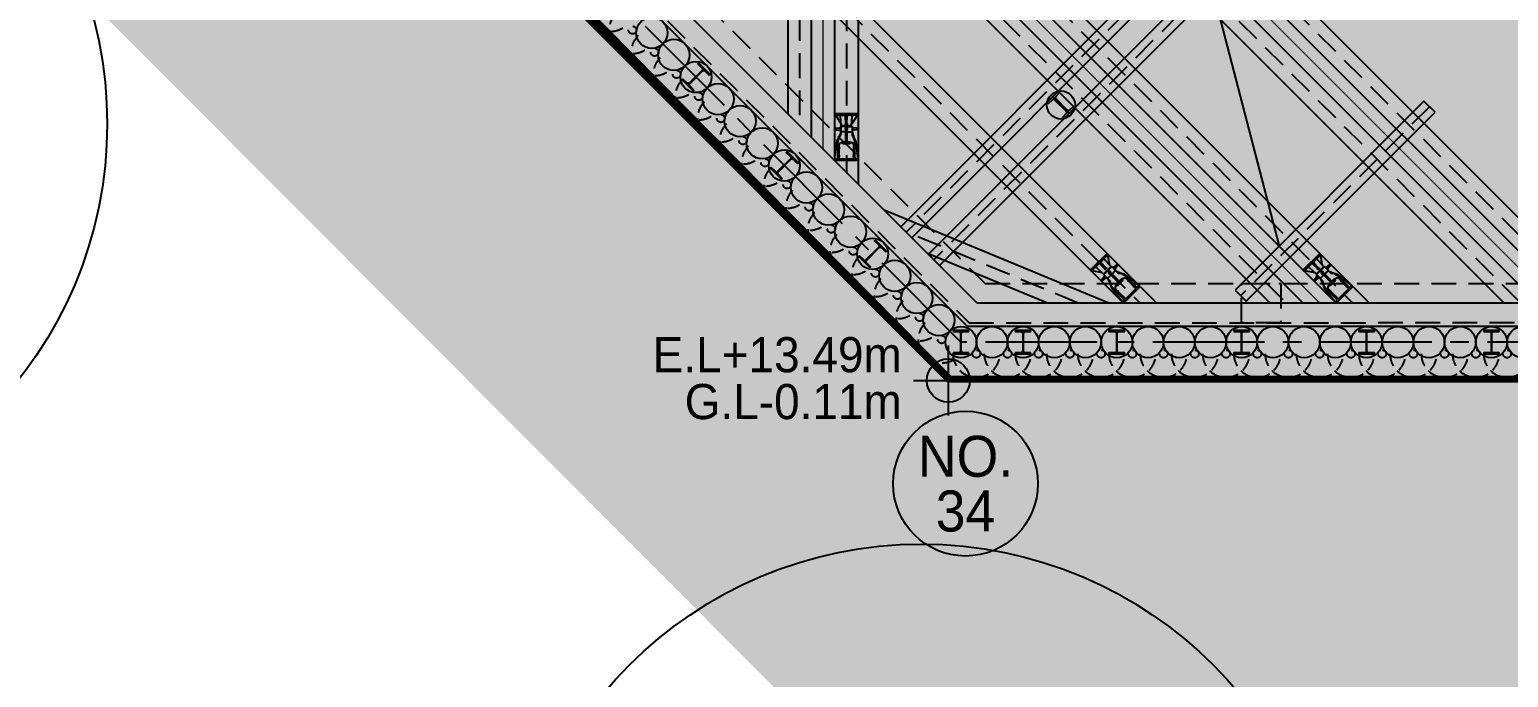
# Model space of a CAD drawing. Header units: millimetres. Extents: x 1073475 to 2890243, y -1340830 to -367733.
# Drawn here: x 2432666 to 2435984, y -383158 to -381705 of the extents above; entities that cross this region are included whole.
import ezdxf
from ezdxf.enums import TextEntityAlignment as Align

# ---------------------------------------------------------------- set-up
doc = ezdxf.new("R2010")
doc.units = ezdxf.units.MM
doc.header["$LTSCALE"] = 50
for name, pattern in [('CENTER2', [28.575000000000003, 19.05, -3.175, 3.175, -3.175]), ('DASHED2', [9.524999999999999, 6.35, -3.175]), ('HIDDEN', [9.524999999999999, 6.35, -3.175]), ('HIDDEN2', [4.762499999999999, 3.175, -1.5875]), ('PHANTOM', [63.50000000000001, 31.75, -6.35, 6.35, -6.35, 6.35, -6.35])]:
    doc.linetypes.add(name, pattern=pattern)
doc.layers.add('_0', color=7, linetype='Continuous', lineweight=0)
for name, color, linetype in [('ANGLE', 1, 'Continuous'), ('CEN', 1, 'CENTER2'), ('CIP', 1, 'Continuous'), ('H-BEAM', 5, 'Continuous'), ('H-BEAM-상부', 173, 'Continuous'), ('HPILE-300x200', 3, 'Continuous'), ('NO', 2, 'Continuous'), ('POST PILE', 6, 'Continuous'), ('SGR', 8, 'Continuous'), ('ST-CEN', 1, 'HIDDEN'), ('ST-CEN(상부 H-BEAM)', 1, 'HIDDEN'), ('ST-CEN(하부 H-BEAM)', 1, 'HIDDEN'), ('STRUT', 3, 'Continuous'), ('WALE-1', 3, 'Continuous'), ('건축', 233, 'HIDDEN'), ('대지경계선', 6, 'PHANTOM'), ('유압JACK', 2, 'Continuous'), ('현황레벨', 7, 'Continuous')]:
    doc.layers.add(name, color=color, linetype=linetype)
doc.styles.add('돋움', font='')
doc.styles.get('돋움').set_extended_font_data('Dotum')

# ---------------------------------------------------------------- blocks, each defined once
blk = doc.blocks.new('계측평면')
at = {"layer": '대지경계선', "color": 8}
blk.add_line((26244.97474204405, -35090.00000623024), (1238.203021687281, -35090.00000797042), dxfattribs=at)
at = {"layer": '대지경계선', "const_width": 60}
for points in [[(-5832.864789650936, -5157.838007851467), (-176.0105391723773, 499.0162449463169), (26244.97474421638, 499.0162437151084), (26244.97474204407, -35090.00000623028), (1238.203021687295, -35090.00000797046), (-5832.864790286098, -28018.93219313674), (-5832.864789650936, -5157.838007851467)], [(26246.58817301044, -35088.38657526327), (1239.816452653671, -35088.38657700345), (-5831.251359319722, -28017.31876216973), (-5831.25135868456, -5156.224576884455), (-174.3971082060016, 500.6296759133293), (26246.58817518275, 500.6296746821208)]]:
    blk.add_lwpolyline(points, dxfattribs=at)
blk = doc.blocks.new('A$C1D3235D9')
at = {"layer": 'SGR', "linetype": 'HIDDEN2'}
blk.add_circle((0, 0), 50, dxfattribs=at)
blk.add_arc((0, 0), 300, 0, 180, dxfattribs=at)
blk = doc.blocks.new('A$C59AB4A79')
at = {"layer": '현황레벨'}
h = blk.add_hatch(color=251, dxfattribs=at)
h.paths.add_polyline_path([(-11306.77173387841, -30462.71669393056, 0.4142135623731262), (-11584.05504603731, -30740.00000608945), (-11306.77173387841, -30740.00000608945)])
h.paths.add_polyline_path([(-11306.77173387841, -30740.00000608945), (-11306.77173387841, -31017.28331824834, 0.4142135623730878), (-11029.48842171952, -30740.00000608945)])
at = {"layer": '_0', "color": 251}
for p, q in [((-12912.74171201722, 3275.126264072722), (-12912.74171200301, -27775.1262685617)), ((-17350.00001083105, -15949.9999985164), (-3550.000005690381, -29750.00000194577)), ((-17350.00001101405, -18949.9999979611), (-6550.000005690614, -29750.000001946))]:
    blk.add_line(p, q, dxfattribs=at)
at = {"layer": 'ANGLE', "color": 251, "ltscale": 0.2}
blk.add_line((-7975.126273890492, -25537.00576863706), (-7068.108774588676, -29019.75919876911), dxfattribs=at)
at = {"layer": 'CEN', "color": 251, "ltscale": 1.5}
for p, q in [((-11144.97475883481, -30250.00000257045), (-17850.00001308275, -23544.97474941541)), ((14172.69378656056, -30250.00000257068), (-11144.97475883481, -30250.00000257045))]:
    blk.add_line(p, q, dxfattribs=at)
at = {"layer": 'CIP', "color": 251}
for centre in [(-15104.77273380221, -26290.20202824858), (-14821.93002130464, -26573.04474070016), (-14539.08730880707, -26855.88745315152), (-14256.24459630949, -27138.7301656031), (-13973.40188381169, -27421.57287805469), (-13690.55917131412, -27704.41559050628), (-13407.71645881655, -27987.2583029581), (-13124.87374631898, -28270.10101540969), (-12842.03103382117, -28552.94372786127), (-12559.1883213236, -28835.78644031286), (-12276.34560882603, -29118.62915276445), (-11993.50289632846, -29401.47186521604), (-11710.66018383065, -29684.31457766762), (-11427.81747133308, -29967.15729011921), (-11144.97475883481, -30250.00000257045), (-10747.50015871576, -30249.64686924999), (-10350.00015871529, -30249.64686924999), (-9950.000158715528, -30249.64686924953), (-9550.000158715528, -30249.64686925022), (-9150.000394610921, -30250.00000257057), (-8750.000394610921, -30250.00000257057), (-8350.000394610921, -30250.00000257057), (-7950.000394610921, -30250.00000257057), (-7549.998397143325, -30250.00000257057), (-7149.998397143325, -30250.00000257057), (-6749.998397143325, -30250.00000257057), (-6349.998397143325, -30250.00000257057), (-5950.001026034588, -30250.00000257057), (-5550.001026034588, -30250.00000257057), (-5150.001026034588, -30250.00000257057), (-4750.001026034588, -30250.00000257057), (-4350.001341746887, -30250.00000257057), (-3950.001341746887, -30250.00000257057)]:
    blk.add_circle(centre, 200, dxfattribs=at)
at = {"layer": 'H-BEAM', "color": 251}
for p, q in [((-11916.54763342231, -28771.32034698024), (-7762.994239541469, -24617.76695310208)), ((-7621.572883304441, -24759.18830933957), (-11775.12627717131, -28912.74170320807)), ((-7409.440848948201, -24971.32034369535), (-11562.99424280133, -29124.87373754347)), ((-11421.57288654917, -29266.29509377282), (-7268.019492710708, -25112.74169993284))]:
    blk.add_line(p, q, dxfattribs=at)
at = {"layer": 'H-BEAM-상부', "color": 251}
for p, q in [((-5214.555383747909, -27166.20580796327), (-7633.794199202443, -29585.44462341594)), ((-5073.134027510881, -27307.6271642003), (-5214.555383747909, -27166.20580796327)), ((-7492.372842963552, -29726.86597965483), (-5073.134027510881, -27307.6271642003)), ((-7633.794199202443, -29585.44462341594), (-7492.372842963552, -29726.86597965483))]:
    blk.add_line(p, q, dxfattribs=at)
at = {"layer": 'HPILE-300x200', "color": 251}
for p, q in [((-14433.02129163779, -26749.82143596478), (-14645.15332597634, -26961.95347033802)), ((-13301.65044164727, -27881.19228577137), (-13513.78247598582, -28093.3243201446)), ((-12170.27959165676, -29012.56313557772), (-12382.4116259953, -29224.69516995095)), ((-11044.9749156991, -30099.64686926187), (-11244.9749156991, -30099.64686926187)), ((-11244.9749156991, -30099.64686926187), (-11244.9749156991, -30113.64686926187)), ((-11244.9749156991, -30113.64686926187), (-11169.4749156991, -30113.64686926187)), ((-11144.9749156991, -30099.64686926187), (-11144.9749156991, -30399.64686926187)), ((-11120.4749156991, -30113.64686926187), (-11044.9749156991, -30113.64686926187)), ((-11044.9749156991, -30113.64686926187), (-11044.9749156991, -30099.64686926187)), ((-10250.00015871553, -30099.64686927397), (-10450.00015871553, -30099.64686927397)), ((-10450.00015871553, -30099.64686927397), (-10450.00015871553, -30113.64686927397)), ((-10450.00015871553, -30113.64686927397), (-10374.50015871553, -30113.64686927397)), ((-10350.00015871553, -30099.64686927397), (-10350.00015871553, -30399.64686927397)), ((-10325.50015871553, -30113.64686927397), (-10250.00015871553, -30113.64686927397)), ((-10250.00015871553, -30113.64686927397), (-10250.00015871553, -30099.64686927397)), ((-9150.000394610921, -30100.00000257045), (-9150.000394610921, -30400.00000257045)), ((-7549.998397143325, -30100.00000257045), (-7549.998397143325, -30400.00000257045)), ((-5950.001026034588, -30100.00000257045), (-5950.001026034588, -30400.00000257045)), ((-4350.001341746887, -30100.00000257045), (-4350.001341746887, -30400.00000257045)), ((-11149.4749156991, -30133.64686926187), (-11149.4749156991, -30365.64686926187)), ((-11140.4749156991, -30365.64686926187), (-11140.4749156991, -30133.64686926187)), ((-10354.50015871553, -30133.64686927397), (-10354.50015871553, -30365.64686927397)), ((-10345.50015871553, -30365.64686927397), (-10345.50015871553, -30133.64686927397)), ((-11169.4749156991, -30385.64686926187), (-11244.9749156991, -30385.64686926187)), ((-11244.9749156991, -30385.64686926187), (-11244.9749156991, -30399.64686926187)), ((-11244.9749156991, -30399.64686926187), (-11044.9749156991, -30399.64686926187)), ((-11044.9749156991, -30385.64686926187), (-11120.4749156991, -30385.64686926187)), ((-11044.9749156991, -30399.64686926187), (-11044.9749156991, -30385.64686926187)), ((-10374.50015871553, -30385.64686927397), (-10450.00015871553, -30385.64686927397)), ((-10450.00015871553, -30385.64686927397), (-10450.00015871553, -30399.64686927397)), ((-10450.00015871553, -30399.64686927397), (-10250.00015871553, -30399.64686927397)), ((-10250.00015871553, -30385.64686927397), (-10325.50015871553, -30385.64686927397)), ((-10250.00015871553, -30399.64686927397), (-10250.00015871553, -30385.64686927397))]:
    blk.add_line(p, q, dxfattribs=at)
for points in [[(-14574.442647852, -27032.66414845095), (-14564.54315291625, -27022.76465351356), (-14617.92971490021, -26969.37809153821, -0.414213562373095), (-14617.92971490254, -26941.09382029076), (-14453.8809416804, -26777.04504704219, -0.414213562373095), (-14425.59667043295, -26777.04504703986), (-14372.21010844922, -26830.4316090151), (-14362.31061351323, -26820.53211407771), (-14503.73196976213, -26679.11075785186), (-14513.63146469789, -26689.01025278924), (-14460.24490271392, -26742.39681476459, -0.414213562373095), (-14460.24490271159, -26770.68108601205), (-14624.29367593373, -26934.72985926061, -0.414213562373095), (-14652.57794718118, -26934.72985926294), (-14705.96450916491, -26881.34329728771), (-14715.86400410091, -26891.24279222509)], [(-13443.07179786148, -28164.03499825753), (-13433.17230292573, -28154.13550332014), (-13486.55886490969, -28100.74894134479, -0.414213562373095), (-13486.55886491202, -28072.46467009734), (-13322.51009168988, -27908.41589684878, -0.414213562373095), (-13294.22582044243, -27908.41589684645), (-13240.8392584587, -27961.80245882168), (-13230.93976352271, -27951.90296388429), (-13372.36111977161, -27810.48160765844), (-13382.26061470737, -27820.38110259583), (-13328.8740527234, -27873.76766457118, -0.414213562373095), (-13328.87405272108, -27902.05193581863), (-13492.92282594321, -28066.10070906719, -0.414213562373095), (-13521.20709719067, -28066.10070906952), (-13574.5936591744, -28012.71414709429), (-13584.49315411039, -28022.61364203168)], [(-12311.70094787097, -29295.40584806388), (-12301.80145293521, -29285.50635312649), (-12355.18801491917, -29232.11979115114, -0.414213562373095), (-12355.1880149215, -29203.83551990369), (-12191.13924169936, -29039.78674665513, -0.414213562373095), (-12162.85497045191, -29039.7867466528), (-12109.46840846818, -29093.17330862803), (-12099.56891353219, -29083.27381369064), (-12240.99026978109, -28941.85245746479), (-12250.88976471685, -28951.75195240218), (-12197.50320273289, -29005.13851437753, -0.414213562373095), (-12197.50320273056, -29033.42278562498), (-12361.55197595269, -29197.47155887354, -0.414213562373095), (-12389.83624720015, -29197.47155887587), (-12443.22280918388, -29144.08499690064), (-12453.12230411987, -29153.98449183803)], [(-9050.000394610921, -30400.00000257045), (-9050.000394610921, -30386.00000257045), (-9125.500394610921, -30386.00000257045, -0.414213562373095), (-9145.500394610921, -30366.00000257045), (-9145.500394610921, -30134.00000257045, -0.414213562373095), (-9125.500394610921, -30114.00000257045), (-9050.000394610921, -30114.00000257045), (-9050.000394610921, -30100.00000257045), (-9250.000394610921, -30100.00000257045), (-9250.000394610921, -30114.00000257045), (-9174.500394610921, -30114.00000257045, -0.414213562373095), (-9154.500394610921, -30134.00000257045), (-9154.500394610921, -30366.00000257045, -0.414213562373095), (-9174.500394610921, -30386.00000257045), (-9250.000394610921, -30386.00000257045), (-9250.000394610921, -30400.00000257045)], [(-7449.998397143325, -30400.00000257045), (-7449.998397143325, -30386.00000257045), (-7525.498397143325, -30386.00000257045, -0.414213562373095), (-7545.498397143325, -30366.00000257045), (-7545.498397143325, -30134.00000257045, -0.414213562373095), (-7525.498397143325, -30114.00000257045), (-7449.998397143325, -30114.00000257045), (-7449.998397143325, -30100.00000257045), (-7649.998397143325, -30100.00000257045), (-7649.998397143325, -30114.00000257045), (-7574.498397143325, -30114.00000257045, -0.414213562373095), (-7554.498397143325, -30134.00000257045), (-7554.498397143325, -30366.00000257045, -0.414213562373095), (-7574.498397143325, -30386.00000257045), (-7649.998397143325, -30386.00000257045), (-7649.998397143325, -30400.00000257045)], [(-5850.001026034588, -30400.00000257045), (-5850.001026034588, -30386.00000257045), (-5925.501026034588, -30386.00000257045, -0.414213562373095), (-5945.501026034588, -30366.00000257045), (-5945.501026034588, -30134.00000257045, -0.414213562373095), (-5925.501026034588, -30114.00000257045), (-5850.001026034588, -30114.00000257045), (-5850.001026034588, -30100.00000257045), (-6050.001026034588, -30100.00000257045), (-6050.001026034588, -30114.00000257045), (-5974.501026034588, -30114.00000257045, -0.414213562373095), (-5954.501026034588, -30134.00000257045), (-5954.501026034588, -30366.00000257045, -0.414213562373095), (-5974.501026034588, -30386.00000257045), (-6050.001026034588, -30386.00000257045), (-6050.001026034588, -30400.00000257045)], [(-4250.001341746887, -30400.00000257045), (-4250.001341746887, -30386.00000257045), (-4325.501341746887, -30386.00000257045, -0.414213562373095), (-4345.501341746887, -30366.00000257045), (-4345.501341746887, -30134.00000257045, -0.414213562373095), (-4325.501341746887, -30114.00000257045), (-4250.001341746887, -30114.00000257045), (-4250.001341746887, -30100.00000257045), (-4450.001341746887, -30100.00000257045), (-4450.001341746887, -30114.00000257045), (-4374.501341746887, -30114.00000257045, -0.414213562373095), (-4354.501341746887, -30134.00000257045), (-4354.501341746887, -30366.00000257045, -0.414213562373095), (-4374.501341746887, -30386.00000257045), (-4450.001341746887, -30386.00000257045), (-4450.001341746887, -30400.00000257045)]]:
    blk.add_lwpolyline(points, format="xyb", close=True, dxfattribs=at)
for centre, start, end in [((-11169.4749156991, -30133.64686926187), 0, 90), ((-11120.4749156991, -30133.64686926187), 90, 180), ((-10374.50015871553, -30133.64686927397), 0, 90), ((-10325.50015871553, -30133.64686927397), 90, 180), ((-11169.4749156991, -30365.64686926187), 270, 0), ((-11120.4749156991, -30365.64686926187), 180, 270), ((-10374.50015871553, -30365.64686927397), 270, 0), ((-10325.50015871553, -30365.64686927397), 180, 270)]:
    blk.add_arc(centre, 20, start, end, dxfattribs=at)
at = {"layer": 'NO', "color": 251}
blk.add_circle((-11086.85441055917, -32060.15808318439), 926.76234881814, dxfattribs=at)
at = {"layer": 'POST PILE', "color": 251}
blk.add_line((-9757.968986167107, -27319.84848115023), (-9970.101020522881, -27107.71644679422), dxfattribs=at)
blk.add_lwpolyline([(-10040.81169864163, -27178.42712491285), (-10023.13402911206, -27196.10479444254), (-9973.283001038246, -27146.25376636896, -0.414213562373095), (-9944.998729790794, -27146.25376636896), (-9796.506305741612, -27294.74619041802, -0.414213562373095), (-9796.506305741612, -27323.03046166559), (-9846.357333815424, -27372.88148973917), (-9828.67966428562, -27390.55915926886), (-9687.25830804836, -27249.1378030316), (-9704.93597757793, -27231.46013350191), (-9754.787005651742, -27281.31116157549, -0.414213562373095), (-9783.071276899194, -27281.31116157549), (-9931.563700948376, -27132.81873752642, -0.414213562373095), (-9931.563700948376, -27104.53446627886), (-9881.712672874564, -27054.68343820528), (-9899.390342404367, -27037.00576867559)], format="xyb", close=True, dxfattribs=at)
blk.add_circle((-9864.035003344994, -27213.78246397222), 180.2775637731995, dxfattribs=at)
at = {"layer": 'SGR', "color": 251, "linetype": 'HIDDEN2'}
for centre in [(-10947.50000185124, -30400.00000253436), (-10547.50015871529, -30399.64686925022), (-10150.00015871529, -30399.64686924999), (-9750.000158715528, -30399.64686924999), (-9350.000158715993, -30399.64686924976)]:
    blk.add_circle(centre, 50, dxfattribs=at)
for centre in [(-10947.50000185124, -30400.00000253436), (-10547.50015871529, -30399.64686925022), (-10150.00015871529, -30399.64686924999), (-9750.000158715528, -30399.64686924999), (-9350.000158715993, -30399.64686924976)]:
    blk.add_arc(centre, 300, 180, 0, dxfattribs=at)
at = {"layer": 'ST-CEN', "color": 251}
for p, q in [((-12612.74171201838, 3575.126264142105), (-12612.74171200255, -28075.1262685135)), ((-13212.74171201861, 2975.126264001708), (-13212.74171200232, -27475.12626861106)), ((-17350.00001080474, -15525.73592985724), (-3125.735936953221, -29750.00000194507)), ((-17350.00001085689, -16374.26406717603), (-3974.26407442824, -29750.00000194646)), ((-17350.00001098798, -18525.73592930217), (-6125.735936952988, -29750.00000194507)), ((-17350.00001103966, -19374.26406662143), (-6974.264074428473, -29750.0000019467)), ((-17350.00001294259, -21249.99999574805), (-8850.000005690381, -29750.00000194577)), ((-9644.974758917699, -29750.0000022531), (-11852.08154013846, -28835.78644027398))]:
    blk.add_line(p, q, dxfattribs=at)
at = {"layer": 'ST-CEN(상부 H-BEAM)', "color": 251}
blk.add_line((-5143.844705629628, -27236.91648608202), (-7563.083521080902, -29656.15530153725), dxfattribs=at)
at = {"layer": 'ST-CEN(하부 H-BEAM)', "color": 251}
for p, q in [((-7692.283561422722, -24688.47763122083), (-11845.83695529774, -28842.03102509317)), ((-7338.730170829454, -25042.03102181409), (-11492.28356467118, -29195.58441566199))]:
    blk.add_line(p, q, dxfattribs=at)
at = {"layer": 'STRUT', "color": 251}
for p, q in [((-12462.74171201815, 3725.126264177496), (-12462.74171200232, -28225.12626848905)), ((-12762.74171201815, 3425.126264107181), (-12762.74171200278, -27925.12626853772)), ((-13062.74171201861, 3125.126264036167), (-13062.74171200232, -27625.12626858708)), ((-13362.74171201838, 2825.126263965853), (-13362.74171200255, -27325.12626863574)), ((-17350.00001079193, -15313.60389552778), (-2913.603902584175, -29750.00000194437)), ((-17350.00001081778, -15737.8679641874), (-3337.867971321801, -29750.00000194507)), ((-17350.00001084385, -16162.13203284633), (-3762.132040059427, -29750.00000194553)), ((-17350.00001086923, -16586.39610150573), (-4186.396108797053, -29750.000001946)), ((-17350.00001097494, -18313.60389497271), (-5913.603902584175, -29750.00000194483)), ((-17350.00001100102, -18737.86796363187), (-6337.867971322034, -29750.0000019453)), ((-17350.00001102686, -19162.13203229103), (-6762.13204005966, -29750.00000194577)), ((-17350.0000110527, -19586.39610095066), (-7186.396108797286, -29750.00000194623)), ((-17350.00001292978, -21037.86796141812), (-8637.867971322034, -29750.0000019453)), ((-17350.00001295516, -21462.13203007774), (-9062.132040059892, -29750.00000194577))]:
    blk.add_line(p, q, dxfattribs=at)
at = {"layer": 'STRUT', "color": 251, "ltscale": 0.2}
for p, q in [((-9253.005869517801, -29750.00000216509), (-12129.24539986369, -28558.62258059415)), ((-10036.94364831853, -29750.00000234111), (-11574.91768041276, -29112.95029995404))]:
    blk.add_line(p, q, dxfattribs=at)
at = {"layer": 'WALE-1', "color": 251}
for p, q in [((-11062.13204637007, -30050.00000257068), (-17650.0000130774, -23462.13203693647)), ((-10937.86797767249, -29750.00000257068), (-17350.00001306995, -23337.86796821724)), ((13622.69378531445, -29750.00000257092), (-10937.86797767249, -29750.00000257068)), ((13922.69378529605, -30050.00000257068), (-11062.13204637007, -30050.00000257068))]:
    blk.add_line(p, q, dxfattribs=at)
at = {"layer": '건축', "color": 251}
for p, q in [((-17100.00001306366, -23234.3145776178), (-10834.31458709086, -29500.00000257033)), ((-17600.00001307623, -23441.42135881667), (-11041.42136825388, -30000.00000257068)), ((-11306.77173387818, -30740.0000060898), (-18377.83954585204, -23668.93219125585)), ((-10834.31458709086, -29500.00000257033), (12499.9999981944, -29500.00000256987)), ((-7550.000012849923, -30000.00000192889), (-7550.000012819422, -29500.00000192889)), ((-7550.000012819422, -29500.00000192889), (-7050.000012819422, -29500.00000195939)), ((-7050.000012819422, -29500.00000195939), (-7050.000012849923, -30000.00000195939)), ((-11041.42136825388, -30000.00000257068), (12999.9999981639, -30000.00000257057)), ((-7050.000012849923, -30000.00000195939), (-7550.000012849923, -30000.00000192889)), ((13699.99998647813, -30740.00000434939), (-11306.77173387818, -30740.0000060898))]:
    blk.add_line(p, q, dxfattribs=at)
at = {"layer": '대지경계선', "const_width": 60}
blk.add_lwpolyline([(13699.99998647836, -30740.00000434951), (-11306.77173387841, -30740.00000608969), (-18377.83954585181, -23668.93219125597), (-18377.83954521664, -807.8380059706978), (-12720.98529473809, 4849.016246827086), (13699.99998865067, 4849.016245595878)], dxfattribs=at)
at = {"layer": '유압JACK', "color": 251}
for p, q in [((-12762.74171200255, -27325.12626858451), (-12762.74171188334, -27338.12626850326)), ((-12462.74171194294, -27325.12626858463), (-12762.74171200255, -27325.12626858451)), ((-12762.74171200255, -27325.12626858451), (-12462.74171194294, -27325.12626858463)), ((-12757.74171188334, -27343.12626850768), (-12637.41352400044, -27343.12626844959)), ((-12757.74171188334, -27343.12626850768), (-12602.1245161579, -27343.1262685078)), ((-12757.74171188334, -27343.12626850768), (-12701.20845386246, -27343.12626844959)), ((-12753.74171185354, -27343.12626850768), (-12681.16587984446, -27453.9515255898)), ((-12680.03970163944, -27475.44028420828), (-12686.2290108786, -27357.34122913296)), ((-12620.46784430626, -27445.90508376213), (-12622.41719373921, -27357.79449137335)), ((-12467.74171188334, -27343.1262685078), (-12612.74171197275, -27343.126268566)), ((-12605.0155795801, -27445.90508370392), (-12603.06623002747, -27357.79449119873)), ((-12467.74171188334, -27343.1262685078), (-12588.06989979604, -27343.1262685078)), ((-12545.4437221277, -27475.44028426649), (-12539.25441282848, -27357.34122907475)), ((-12471.74171191314, -27343.1262685078), (-12544.31754386309, -27453.95152553159)), ((-12467.74171188334, -27343.1262685078), (-12524.27496990422, -27343.1262685078)), ((-12462.74171194294, -27325.12626858463), (-12462.74171188334, -27338.12626850337)), ((-12745.24171185377, -27512.12626843993), (-12698.99602970365, -27508.27246168011)), ((-12745.24171185377, -27532.12626845809), (-12698.99602976325, -27535.98007539299)), ((-12685.24171185377, -27562.12626842724), (-12708.56010472658, -27629.61408515926)), ((-12693.20909663918, -27614.12626856763), (-12705.36714070919, -27626.28431265731)), ((-12685.24171191338, -27491.12626854901), (-12685.24171182397, -27493.32427521551)), ((-12685.24171182397, -27493.32427521551), (-12685.24171191338, -27553.12626852386)), ((-12685.24171185377, -27550.92826168251), (-12685.24171191338, -27553.12626852386)), ((-12685.24171185377, -27552.12626841816), (-12685.24171191338, -27553.12626852386)), ((-12685.24171191338, -27557.12626853923), (-12685.24171191338, -27597.78213899431)), ((-12596.24171182397, -27557.12626842281), (-12685.24171191338, -27557.12626853923)), ((-12612.74171197298, -27487.12626859185), (-12681.24171191338, -27487.12626853364)), ((-12612.74171197298, -27557.12626853923), (-12681.24171191338, -27557.12626853923)), ((-12612.74171197298, -27481.12626853993), (-12674.04792448762, -27481.12626853993)), ((-12557.34171190741, -27481.12626853993), (-12668.14171185973, -27481.12626842351)), ((-12668.14171185973, -27481.12626842351), (-12668.14171185973, -27487.12626841723)), ((-12557.34171190741, -27487.12626853364), (-12668.14171185973, -27487.12626841723)), ((-12665.14171194914, -27481.12626853993), (-12665.14171194914, -27487.12626853364)), ((-12621.74171194318, -27677.90714845888), (-12621.74171194318, -27564.62626854598)), ((-12603.74171182397, -27583.67777746532), (-12621.74171182397, -27583.67777746532)), ((-12612.74171197298, -27481.12626853993), (-12551.43549930933, -27481.12626842351)), ((-12612.74171197298, -27487.12626859185), (-12544.24171185377, -27487.12626841723)), ((-12612.74171197298, -27557.12626853923), (-12544.24171185377, -27557.12626842281)), ((-12603.74171194318, -27677.90714845888), (-12603.74171194318, -27564.62626854598)), ((-12596.24171182397, -27557.12626842281), (-12540.24171185377, -27557.12626842281)), ((-12560.34171181801, -27481.12626842351), (-12560.34171181801, -27487.12626841723)), ((-12557.34171190741, -27481.12626853993), (-12557.34171190741, -27487.12626853364)), ((-12540.24171185377, -27491.12626843259), (-12540.24171191338, -27493.32427527371)), ((-12540.24171191338, -27493.32427527371), (-12540.24171185377, -27553.12626846565)), ((-12540.24171197298, -27550.92826174072), (-12540.24171185377, -27553.12626846565)), ((-12540.24171191338, -27552.12626853457), (-12540.24171185377, -27553.12626846565)), ((-12540.24171185377, -27557.12626842281), (-12540.24171185377, -27597.78213893611)), ((-12540.24171191338, -27562.12626854365), (-12516.92331898096, -27629.61408521759)), ((-12532.27432712796, -27614.12626839301), (-12520.11628305796, -27626.28431248281)), ((-12480.24171191338, -27512.12626849825), (-12526.4873940337, -27508.2724615637)), ((-12480.24171191338, -27532.12626851641), (-12526.4873940933, -27535.98007533478)), ((-12762.74171188357, -27912.12626850279), (-12736.76475313189, -27690.65458143689)), ((-12722.74171191338, -27892.12626848463), (-12722.74171191338, -27681.0540555988)), ((-12706.74171191338, -27904.12626847229), (-12706.74171185377, -27725.66144345328)), ((-12706.74171194318, -27757.12626854586), (-12702.74171194318, -27757.12626854598)), ((-12706.74171191338, -27772.12626850116), (-12702.74171188357, -27772.12626850128)), ((-12702.74171194318, -27757.12626854598), (-12702.74171188357, -27772.12626850128)), ((-12669.94706678274, -27699.12626852829), (-12669.94706672314, -27704.12626841629)), ((-12554.94706666353, -27699.12626841187), (-12669.94706678274, -27699.12626852829)), ((-12554.94706678274, -27704.12626853271), (-12669.94706672314, -27704.12626841629)), ((-12665.14171182993, -27690.92279354914), (-12665.14171194914, -27699.12626852829)), ((-12659.74171188357, -27699.12626847008), (-12665.14171194914, -27699.12626852829)), ((-12662.14171194914, -27689.94327712676), (-12662.14171188953, -27699.12626841187)), ((-12660.0970667291, -27699.12626852829), (-12660.09706666949, -27704.12626841629)), ((-12659.74171188357, -27699.12626847008), (-12659.74171200278, -27704.12626853271)), ((-12560.34171181801, -27699.12626841187), (-12659.74171188357, -27699.12626847008)), ((-12657.74171197298, -27704.12626853271), (-12659.74171200278, -27704.12626853271)), ((-12657.74171191338, -27707.12626850058), (-12659.74171188357, -27707.12626850058)), ((-12659.74171188357, -27707.12626850058), (-12659.74171200278, -27712.12626856344)), ((-12565.74171194318, -27712.12626856344), (-12659.74171200278, -27712.12626856344)), ((-12659.69706684235, -27699.12626852829), (-12659.69706672314, -27704.12626841629)), ((-12657.74171197298, -27704.12626853271), (-12657.74171191338, -27707.12626850058)), ((-12565.74171194318, -27704.12626853271), (-12657.74171197298, -27704.12626853271)), ((-12565.74171188357, -27707.12626850058), (-12657.74171191338, -27707.12626850058)), ((-12603.74171194318, -27666.45599851769), (-12621.74171194318, -27666.45599851769)), ((-12567.74171200278, -27704.12626853271), (-12567.74171188357, -27707.12626850058)), ((-12565.74171188357, -27699.12626847008), (-12565.74171194318, -27704.12626853271)), ((-12565.74171188357, -27707.12626850058), (-12565.74171194318, -27712.12626856344)), ((-12565.19706672314, -27699.12626841187), (-12565.19706678274, -27704.1262684745)), ((-12563.34171184781, -27689.94327701034), (-12563.34171190741, -27699.12626852829)), ((-12560.34171187761, -27690.92279360734), (-12560.34171181801, -27699.12626841187)), ((-12554.94706666353, -27699.12626841187), (-12554.94706678274, -27704.12626853271)), ((-12522.74171194318, -27757.12626854598), (-12522.74171188357, -27772.12626850128)), ((-12518.74171200278, -27757.12626854598), (-12522.74171194318, -27757.12626854598)), ((-12518.74171188357, -27772.12626850128), (-12522.74171188357, -27772.12626850128)), ((-12518.74171188357, -27904.12626847241), (-12518.74171182397, -27725.6614434534)), ((-12502.74171188357, -27892.12626848475), (-12502.74171188357, -27681.05405559891)), ((-12462.74171188357, -27912.12626850291), (-12488.71867063525, -27690.65458126238)), ((-12762.74171188357, -27912.12626850279), (-12762.74171200278, -27925.12626853772)), ((-12462.74171194318, -27925.12626853783), (-12762.74171200278, -27925.12626853772)), ((-12757.74171188357, -27907.12626849813), (-12737.74171185377, -27907.12626849813)), ((-12706.74171191338, -27862.12626845739), (-12702.74171188357, -27862.1262684575)), ((-12706.74171194318, -27877.1262685291), (-12702.74171194318, -27877.12626852922)), ((-12521.74171191338, -27907.12626849825), (-12703.74171188357, -27907.12626849825)), ((-12702.74171194318, -27877.12626852922), (-12702.74171188357, -27862.1262684575)), ((-12522.74171194318, -27877.12626852922), (-12522.74171188357, -27862.1262684575)), ((-12518.74171188357, -27862.1262684575), (-12522.74171188357, -27862.1262684575)), ((-12518.74171200278, -27877.12626852922), (-12522.74171194318, -27877.12626852922)), ((-12467.74171188357, -27907.12626849825), (-12487.74171185377, -27907.12626849825)), ((-12462.74171188357, -27912.12626850291), (-12462.74171194318, -27925.12626853783)), ((-9274.264074347215, -29113.60389887099), (-9486.396108743269, -29325.73593327124)), ((-9486.396108743269, -29325.73593327124), (-9274.264074347215, -29113.60389887099)), ((-9265.071686203824, -29129.86735474167), (-9367.602169496939, -29232.39783811918)), ((-9265.071686203824, -29129.86735474167), (-9350.156563844066, -29214.95223238354)), ((-9265.071686203824, -29129.86735474167), (-9305.046736312564, -29169.84240485122)), ((-9274.264074347215, -29113.60389887099), (-9265.071686207084, -29122.79628692672)), ((-9267.90011334978, -29132.69578188751), (-9240.853685501963, -29262.3799355774)), ((-6550.000005609356, -29113.60389887053), (-6762.13204000541, -29325.73593327077)), ((-6762.13204000541, -29325.73593327077), (-6550.000005609356, -29113.60389887053)), ((-6540.807617465965, -29129.8673547412), (-6643.33810075908, -29232.39783811872)), ((-6540.807617465965, -29129.8673547412), (-6625.892495106207, -29214.95223238308)), ((-6540.807617465965, -29129.8673547412), (-6580.782667574706, -29169.84240485076)), ((-6550.000005609356, -29113.60389887053), (-6540.807617469225, -29122.79628692626)), ((-6543.636044611922, -29132.69578188704), (-6516.589616764104, -29262.37993557693)), ((-9486.396108743269, -29325.73593327124), (-9477.203720560763, -29334.92832128482)), ((-9470.132652745815, -29334.92832128785), (-9360.094678380294, -29224.89034692)), ((-9470.132652745815, -29334.92832128785), (-9385.047775167972, -29249.84344362596)), ((-9470.132652745815, -29334.92832128785), (-9430.157602678286, -29294.9532711372)), ((-9467.304225600092, -29332.09989414201), (-9337.62007182627, -29359.1463219861)), ((-9321.628896642243, -29373.54484067869), (-9409.514041872462, -29294.41270051815)), ((-9300.389772873838, -29310.53663587116), (-9364.071768450085, -29249.61143670243)), ((-9289.463371742517, -29299.6102346573), (-9350.388570910553, -29235.92823891575)), ((-9265.778792986646, -29334.22121462726), (-9314.215607496444, -29382.65802905569)), ((-9270.021433710586, -29329.97857390344), (-9313.37147230818, -29373.32861250185)), ((-9230.847717986908, -29290.80485817895), (-9309.19514939026, -29369.1522894192)), ((-9226.455166768748, -29278.37111088575), (-9305.587306971429, -29190.4859655326)), ((-9226.605077304179, -29295.04749886156), (-9304.95250870753, -29373.39493010181)), ((-9270.021433710586, -29329.97857390344), (-9226.671395089943, -29286.62853511737)), ((-9265.778792986646, -29334.22121462726), (-9217.341978515033, -29285.78439990769)), ((-9232.969038349576, -29292.92617837701), (-9228.726397666847, -29297.16881905962)), ((-9230.847717986908, -29290.80485817895), (-9226.605077304179, -29295.04749886156)), ((-9216.28131834045, -29383.71868927253), (-9167.844503827626, -29335.28187459416)), ((-9211.685124254785, -29285.78439991851), (-9210.130898754578, -29287.33862550312)), ((-9210.130898754578, -29287.33862550312), (-9167.844503797358, -29329.62502037501)), ((-9204.614056427963, -29372.0514271952), (-9165.016076702857, -29332.45344746939)), ((-9154.409474974731, -29258.20723554026), (-9189.835163419135, -29288.18281795166)), ((-9140.26733933785, -29272.34937117668), (-9170.242921872996, -29307.77505958162)), ((-9169.398729342036, -29328.07079499902), (-9167.844503797358, -29329.62502037501)), ((-9168.55161057203, -29328.91791368474), (-9167.844503797358, -29329.62502037501)), ((-9165.016076702857, -29332.45344746939), (-9136.268034967594, -29361.20148920408)), ((-9161.48054275359, -29335.98898150295), (-9097.270856166724, -29367.22148055094)), ((-6762.13204000541, -29325.73593327077), (-6752.939651822904, -29334.92832128436)), ((-6745.868584007956, -29334.92832128739), (-6635.830609642435, -29224.89034691954)), ((-6745.868584007956, -29334.92832128739), (-6660.783706430113, -29249.84344362549)), ((-6745.868584007956, -29334.92832128739), (-6705.893533940427, -29294.95327113674)), ((-6743.040156862233, -29332.09989414155), (-6613.356003088411, -29359.14632198564)), ((-6597.364827904385, -29373.54484067822), (-6685.249973134603, -29294.41270051769)), ((-6576.125704135979, -29310.5366358707), (-6639.807699712226, -29249.61143670196)), ((-6565.199303004658, -29299.61023465684), (-6626.124502172694, -29235.92823891528)), ((-6541.514724248787, -29334.2212146268), (-6589.951538758585, -29382.65802905522)), ((-6545.757364972727, -29329.97857390298), (-6589.10740357032, -29373.32861250138)), ((-6506.583649249049, -29290.80485817848), (-6584.931080652401, -29369.15228941874)), ((-6502.191098030889, -29278.37111088529), (-6581.32323823357, -29190.48596553213)), ((-6502.34100856632, -29295.04749886109), (-6580.688439969672, -29373.39493010135)), ((-6545.757364972727, -29329.97857390298), (-6502.407326352084, -29286.62853511691)), ((-6541.514724248787, -29334.2212146268), (-6493.077909777174, -29285.78439990722)), ((-6508.704969611717, -29292.92617837654), (-6504.462328928988, -29297.16881905915)), ((-6506.583649249049, -29290.80485817848), (-6502.34100856632, -29295.04749886109)), ((-6492.017249602592, -29383.71868927206), (-6443.580435089767, -29335.2818745937)), ((-6487.421055516927, -29285.78439991805), (-6485.866830016719, -29287.33862550266)), ((-6485.866830016719, -29287.33862550266), (-6443.580435059499, -29329.62502037454)), ((-6480.349987690104, -29372.05142719473), (-6440.752007964998, -29332.45344746893)), ((-6430.145406236872, -29258.2072355398), (-6465.571094681276, -29288.18281795119)), ((-6416.003270599991, -29272.34937117621), (-6445.978853135137, -29307.77505958115)), ((-6445.134660604177, -29328.07079499855), (-6443.580435059499, -29329.62502037454)), ((-6444.287541834172, -29328.91791368427), (-6443.580435059499, -29329.62502037454)), ((-6440.752007964998, -29332.45344746893), (-6412.003966229735, -29361.20148920361)), ((-6437.216474015731, -29335.98898150248), (-6373.006787428865, -29367.22148055048)), ((-9341.79277198622, -29445.59053247329), (-9311.81718943105, -29410.16484413063)), ((-9327.650636349572, -29459.7326681097), (-9292.224947926123, -29429.7570857195)), ((-9314.215607485501, -29388.31488331605), (-9312.661382003454, -29389.86910867179)), ((-9312.661382003454, -29389.86910867179), (-9270.374987069285, -29432.15550373145)), ((-9309.19514939026, -29369.1522894192), (-9304.95250870753, -29373.39493010181)), ((-9307.073829027591, -29367.03096922114), (-9302.831188344862, -29371.27360990376)), ((-9271.929212569958, -29430.60127814661), (-9270.374987069285, -29432.15550373145)), ((-9271.082093883073, -29431.44839683338), (-9270.374987069285, -29432.15550373145)), ((-9204.614056427963, -29372.0514271952), (-9267.546559933806, -29434.98393086693)), ((-9267.546559933806, -29434.98393086693), (-9238.79851823952, -29463.73197256052)), ((-9216.28131834045, -29383.71868927253), (-9264.718132809037, -29432.15550374216)), ((-9264.011026064865, -29438.51946465159), (-9232.778526932001, -29502.72915123671)), ((-9232.87526515359, -29480.92280918232), (-9232.875265139388, -29498.11688001198)), ((-9137.240300120087, -29475.48762951023), (-9217.341978486162, -29395.3859511459)), ((-9124.512378058862, -29462.75970744877), (-9204.614056424936, -29382.65802908433)), ((-9191.142605191795, -29396.12948014867), (-9203.87052725302, -29408.85740221012)), ((-9158.72528343834, -29515.37951463868), (-9152.924550735625, -29521.18024750997)), ((-9157.296585883712, -29512.56557167484), (-9150.803230432095, -29519.05892704194)), ((-9075.005169886863, -29443.26086649497), (-9156.322449724423, -29524.57814649888)), ((-9156.322449724423, -29524.57814649888), (-9152.786915855482, -29528.11368028342)), ((-9149.106174112065, -29517.36187080399), (-9152.924550735625, -29521.18024750997)), ((-9071.469635979738, -29446.79640057066), (-9152.786915855482, -29528.11368028342)), ((-9149.357447891729, -29517.61314466619), (-9145.821914022788, -29521.14867845073)), ((-9078.81976005761, -29447.07545666583), (-9149.106174112065, -29517.36187080399)), ((-9149.106174112065, -29517.36187080399), (-9145.570640245918, -29520.89740483847)), ((-9149.074605259346, -29517.33030203381), (-9145.539071348263, -29520.8658357762)), ((-9144.15642666258, -29519.48319125501), (-9145.570640245918, -29520.89740483847)), ((-9132.609563834732, -29454.66252167302), (-9145.337485895958, -29467.39044373448)), ((-9079.10260277288, -29454.42936736415), (-9144.15642666258, -29519.48319125501)), ((-9144.15642666258, -29519.48319125501), (-9142.035106299445, -29521.60451153375)), ((-9142.035106299445, -29521.60451153375), (-9143.449319840875, -29523.01872507506)), ((-9143.449319840875, -29523.01872507506), (-9139.913785974728, -29526.55425910966)), ((-9076.981282409979, -29456.55068764277), (-9142.035106299445, -29521.60451153375)), ((-9073.44574850169, -29460.08622163534), (-9139.913785974728, -29526.55425910966)), ((-9119.077198428102, -29367.12474220758), (-9101.883127598325, -29367.12474222132)), ((-9087.434435913805, -29442.70342153893), (-9080.941080381861, -29449.19677715492)), ((-9084.620492763352, -29441.27472404449), (-9078.81976005761, -29447.07545666583)), ((-9082.63813668117, -29450.89383337181), (-9079.10260277288, -29454.42936736415)), ((-9082.253014435992, -29450.50871104433), (-9078.717480527936, -29454.04424503667)), ((-9080.516816377407, -29455.84358096868), (-9078.395495972363, -29457.96490120515)), ((-9076.981282409979, -29456.55068764277), (-9073.44574850169, -29460.08622163534)), ((-9075.005169886863, -29443.26086649497), (-9071.469635979738, -29446.79640057066)), ((-8850.000005664071, -29537.8679675454), (-9062.132040059892, -29750.00000194565)), ((-8901.618800685974, -29542.81771493459), (-9050.86939373915, -29393.56712188444)), ((-8859.192393802106, -29528.6755793232), (-9034.165009380085, -29390.43993112433)), ((-8904.447227819357, -29562.61670479912), (-9030.640915752621, -29436.42301678401)), ((-9008.391924686963, -29458.67200810206), (-9011.220351769589, -29461.50043518469)), ((-9011.220351769589, -29461.50043518469), (-9000.61375004123, -29472.10703682865)), ((-8997.785322916461, -29469.27860970388), (-9000.61375004123, -29472.10703682865)), ((-8934.145712639904, -29532.91821997904), (-8936.974139764672, -29535.74664710381)), ((-8926.367538038176, -29546.35324891435), (-8936.974139764672, -29535.74664710381)), ((-8923.53911095555, -29543.52482183173), (-8926.367538038176, -29546.35324891435)), ((-8866.263461617287, -29528.67557932006), (-8880.40559721971, -29542.81771492283)), ((-8859.192393802106, -29528.6755793232), (-8850.000005664071, -29537.8679675454)), ((-6617.528703248361, -29445.59053247282), (-6587.553120693192, -29410.16484413017)), ((-6603.386567611713, -29459.73266810924), (-6567.960879188264, -29429.75708571903)), ((-6589.951538747642, -29388.31488331559), (-6588.397313265596, -29389.86910867132)), ((-6588.397313265596, -29389.86910867132), (-6546.110918331426, -29432.15550373099)), ((-6584.931080652401, -29369.15228941874), (-6580.688439969672, -29373.39493010135)), ((-6582.809760289732, -29367.03096922068), (-6578.567119607003, -29371.27360990329)), ((-6547.665143832099, -29430.60127814615), (-6546.110918331426, -29432.15550373099)), ((-6546.818025145214, -29431.44839683292), (-6546.110918331426, -29432.15550373099)), ((-6480.349987690104, -29372.05142719473), (-6543.282491195947, -29434.98393086647)), ((-6543.282491195947, -29434.98393086647), (-6514.534449501662, -29463.73197256005)), ((-6492.017249602592, -29383.71868927206), (-6540.454064071178, -29432.1555037417)), ((-6539.746957327006, -29438.51946465112), (-6508.514458194142, -29502.72915123624)), ((-6508.611196415732, -29480.92280918185), (-6508.611196401529, -29498.11688001151)), ((-6412.976231382228, -29475.48762950976), (-6493.077909748303, -29395.38595114544)), ((-6400.248309321003, -29462.75970744831), (-6480.349987687077, -29382.65802908386)), ((-6466.878536453936, -29396.1294801482), (-6479.606458515162, -29408.85740220966)), ((-6434.461214700481, -29515.37951463822), (-6428.660481997766, -29521.1802475095)), ((-6433.032517145853, -29512.56557167438), (-6426.539161694236, -29519.05892704148)), ((-6350.741101149004, -29443.2608664945), (-6432.058380986564, -29524.57814649842)), ((-6432.058380986564, -29524.57814649842), (-6428.522847117623, -29528.11368028296)), ((-6424.842105374206, -29517.36187080352), (-6428.660481997766, -29521.1802475095)), ((-6347.205567241879, -29446.79640057019), (-6428.522847117623, -29528.11368028296)), ((-6425.09337915387, -29517.61314466572), (-6421.557845284929, -29521.14867845026)), ((-6354.555691319751, -29447.07545666536), (-6424.842105374206, -29517.36187080352)), ((-6424.842105374206, -29517.36187080352), (-6421.306571508059, -29520.897404838)), ((-6424.810536521487, -29517.33030203334), (-6421.275002610404, -29520.86583577574)), ((-6419.89235792472, -29519.48319125455), (-6421.306571508059, -29520.897404838)), ((-6408.345495096873, -29454.66252167255), (-6421.073417158099, -29467.39044373401)), ((-6354.838534035021, -29454.42936736369), (-6419.89235792472, -29519.48319125455)), ((-6419.89235792472, -29519.48319125455), (-6417.771037561586, -29521.60451153328)), ((-6417.771037561586, -29521.60451153328), (-6419.185251103016, -29523.01872507459)), ((-6419.185251103016, -29523.01872507459), (-6415.649717236869, -29526.55425910919)), ((-6352.71721367212, -29456.5506876423), (-6417.771037561586, -29521.60451153328)), ((-6349.181679763831, -29460.08622163488), (-6415.649717236869, -29526.55425910919)), ((-6394.813129690243, -29367.12474220712), (-6377.619058860466, -29367.12474222085)), ((-6363.170367175946, -29442.70342153846), (-6356.677011644002, -29449.19677715446)), ((-6360.356424025493, -29441.27472404402), (-6354.555691319751, -29447.07545666536)), ((-6358.37406794331, -29450.89383337134), (-6354.838534035021, -29454.42936736369)), ((-6357.988945698133, -29450.50871104386), (-6354.453411790077, -29454.0442450362)), ((-6356.252747639548, -29455.84358096821), (-6354.131427234504, -29457.96490120469)), ((-6352.71721367212, -29456.5506876423), (-6349.181679763831, -29460.08622163488)), ((-6350.741101149004, -29443.2608664945), (-6347.205567241879, -29446.79640057019)), ((-6125.735936926212, -29537.86796754494), (-6337.867971322034, -29750.00000194518)), ((-6177.354731948115, -29542.81771493412), (-6326.605325001292, -29393.56712188397)), ((-6134.928325064247, -29528.67557932273), (-6309.900940642226, -29390.43993112387)), ((-6180.183159081498, -29562.61670479865), (-6306.376847014762, -29436.42301678355)), ((-6284.127855949104, -29458.6720081016), (-6286.95628303173, -29461.50043518422)), ((-6286.95628303173, -29461.50043518422), (-6276.349681303371, -29472.10703682818)), ((-6273.521254178602, -29469.27860970341), (-6276.349681303371, -29472.10703682818)), ((-6209.881643902045, -29532.91821997857), (-6212.710071026813, -29535.74664710334)), ((-6202.103469300317, -29546.35324891389), (-6212.710071026813, -29535.74664710334)), ((-6199.27504221769, -29543.52482183126), (-6202.103469300317, -29546.35324891389)), ((-6141.999392879428, -29528.67557931959), (-6156.14152848185, -29542.81771492236)), ((-6134.928325064247, -29528.67557932273), (-6125.735936926212, -29537.86796754494)), ((-9071.324428156018, -29740.80761368142), (-9209.560076234862, -29565.83499822975)), ((-9057.182292566635, -29698.38120681827), (-9206.432885619812, -29549.13061376824)), ((-9037.383302702103, -29695.55277968466), (-9163.576990635367, -29569.35909166955)), ((-9141.327999506611, -29591.60808292439), (-9138.499572381843, -29588.77965579962)), ((-9138.499572381843, -29588.77965579962), (-9127.892970653484, -29599.38625744346)), ((-9130.721397799207, -29602.2146845893), (-9127.892970653484, -29599.38625744346)), ((-9071.324428159278, -29733.73654586624), (-9057.182292514713, -29719.59441022133)), ((-9067.08178752265, -29665.85429486458), (-9064.253360376926, -29663.02586771874)), ((-9053.64675865043, -29673.63246952929), (-9064.253360376926, -29663.02586771874)), ((-9056.475185775198, -29676.46089665405), (-9053.64675865043, -29673.63246952929)), ((-8904.447227822151, -29566.8593455255), (-9033.140661975602, -29695.55277968175)), ((-6347.060359418159, -29740.80761368095), (-6485.296007497003, -29565.83499822929)), ((-6332.918223828776, -29698.38120681781), (-6482.168816881953, -29549.13061376777)), ((-6313.119233964244, -29695.55277968419), (-6439.312921897508, -29569.35909166909)), ((-6417.063930768752, -29591.60808292392), (-6414.235503643984, -29588.77965579915)), ((-6414.235503643984, -29588.77965579915), (-6403.628901915625, -29599.38625744299)), ((-6406.457329061348, -29602.21468458883), (-6403.628901915625, -29599.38625744299)), ((-6347.060359421419, -29733.73654586577), (-6332.918223776855, -29719.59441022086)), ((-6342.81771878479, -29665.85429486411), (-6339.989291639067, -29663.02586771827)), ((-6329.382689912571, -29673.63246952882), (-6339.989291639067, -29663.02586771827)), ((-6332.211117037339, -29676.46089665359), (-6329.382689912571, -29673.63246952882)), ((-6180.183159084292, -29566.85934552504), (-6308.876593237743, -29695.55277968128)), ((-9071.324428156018, -29740.80761368142), (-9062.132040059892, -29750.00000194565)), ((-6347.060359418159, -29740.80761368095), (-6337.867971322034, -29750.00000194518))]:
    blk.add_line(p, q, dxfattribs=at)
for centre, radius, start, end in [((-12757.74171200255, -27338.12626856146), 4.999999999881765, 180, 270), ((-12701.20845392207, -27358.1262685213), 14.9999999996453, 2.999999960170264, 90), ((-12637.41352406004, -27358.1262685213), 14.9999999996453, 1.267398992137788, 90), ((-12630.46539786342, -27446.12626844982), 9.99999999976353, 270, 1.267398992137788), ((-12595.01802590373, -27446.12626850803), 9.99999999976353, 178.7326010078622, 270), ((-12588.06989973644, -27358.12626846309), 14.9999999996453, 90, 178.7326010078622), ((-12524.27496984461, -27358.12626846309), 14.9999999996453, 90, 177.0000000331688), ((-12467.74171194294, -27338.12626856158), 4.999999999881765, 270, 0), ((-12745.24171185377, -27522.12626844901), 9.99999999976353, 90, 270), ((-12627.58539485815, -27704.06605858647), 109.9999999973988, 135, 172.9969304096665), ((-12612.74171197298, -27689.12626857741), 109.9999999974013, 135.3602266054995, 180), ((-12700.24171188357, -27493.32427527371), 14.9999999996453, 274.7636417571968, 0), ((-12700.24171200278, -27550.92826179892), 14.9999999996453, 0, 85.23635824280316), ((-12705.24171194318, -27597.78213899431), 19.99999999952706, 315.3602266054996, 0), ((-12681.24171191338, -27491.12626854901), 3.999999999905412, 90, 180), ((-12681.24171191338, -27553.12626852386), 3.999999999905412, 180, 270), ((-12674.04792448762, -27475.12626854598), 5.999999999858119, 182.9999999601702, 270), ((-12629.24171194318, -27564.62626854598), 7.499999999822648, 0, 90), ((-12612.74171185377, -27522.12626850733), 14.9999999996453, 90, 270), ((-12612.74171185377, -27522.12626850733), 9.99999999976353, 90, 270), ((-12612.74171185377, -27522.12626850733), 14.9999999996453, 270, 90), ((-12612.74171185377, -27522.12626850733), 9.99999999976353, 270, 90), ((-12596.24171188357, -27564.62626848777), 7.499999999822648, 90, 180), ((-12551.43549930933, -27475.12626842957), 5.999999999858119, 270, 357.0000000331688), ((-12544.24171185377, -27491.12626843259), 3.999999999905412, 0, 90), ((-12544.24171185377, -27553.12626846565), 3.999999999905412, 270, 0), ((-12525.24171176436, -27493.32427521551), 14.9999999996453, 180, 265.2363582428031), ((-12525.24171188357, -27550.92826168251), 14.9999999996453, 94.76364175719685, 180), ((-12520.24171182397, -27597.78213893611), 19.99999999952706, 180, 224.6397733992465), ((-12612.74171197298, -27689.12626857741), 109.9999999973988, 0, 44.63977339924649), ((-12597.89802902821, -27704.06605852826), 109.9999999973988, 7.00306959033349, 45), ((-12480.24171191338, -27522.12626850733), 9.99999999976353, 270, 90), ((-12681.74171194318, -27725.66144351161), 24.99999999940882, 119.7623002871535, 180), ((-12612.74171185377, -27846.32626847329), 163.9999999961219, 90, 119.7623002871535), ((-12626.74171182397, -27677.90714840067), 4.999999999881765, 274.7518416997399, 0), ((-12612.74171185377, -27846.32626847329), 163.9999999961219, 60.23769971284651, 90), ((-12598.74171182397, -27677.90714840067), 4.999999999881765, 180, 265.2481583002601), ((-12543.74171191338, -27725.66144351161), 24.99999999940882, 0, 60.23769971284651), ((-12757.74171200278, -27912.126268561), 4.999999999881765, 90, 180), ((-12737.74171197298, -27892.12626854284), 14.9999999996453, 270, 0), ((-12703.74171200278, -27904.12626858882), 2.999999999929059, 180, 270), ((-12521.74171197298, -27904.12626858882), 2.999999999929059, 270, 0), ((-12487.74171197298, -27892.12626854295), 14.9999999996453, 180, 270), ((-12467.74171194318, -27912.12626856111), 4.999999999881765, 0, 90), ((-9294.440134584205, -29180.44900649518), 14.9999999996453, 135, 222.0000000336277), ((-9268.607220113976, -29126.33182091592), 4.999999999881765, 315, 45), ((-6570.176065846346, -29180.44900649472), 14.9999999996453, 135, 222.0000000336277), ((-6544.343151376117, -29126.33182091545), 4.999999999881765, 315, 45), ((-9473.668186698109, -29331.39278750436), 4.999999999881765, 225, 315), ((-9419.55100095179, -29305.55987294775), 14.9999999996453, 47.9999999663723, 135), ((-9374.441173441475, -29260.4500454365), 14.9999999996453, 46.26739899687552, 135), ((-9339.549962115474, -29225.55883402738), 14.9999999996453, 135, 223.7326010031245), ((-9307.302709596697, -29317.76237497933), 9.99999999976353, 315, 46.26739899687552), ((-9282.237632467877, -29292.69729793235), 9.99999999976353, 223.7326010031245, 315), ((-9241.030055620475, -29358.9699518244), 14.9999999996453, 135, 315), ((-9241.030055620475, -29358.9699518244), 14.9999999996453, 315, 135), ((-9241.030055620475, -29358.9699518244), 9.99999999976353, 135, 315), ((-9241.030055620475, -29358.9699518244), 9.99999999976353, 315, 135), ((-9230.914035772905, -29282.38589443453), 5.999999999858119, 315, 42.00000003362771), ((-9214.513551379554, -29288.61282704328), 3.999999999905412, 45, 135), ((-9199.524296972668, -29276.73202363867), 14.9999999996453, 225, 310.2363582352459), ((-9158.792127602268, -29317.46419317671), 14.9999999996453, 139.7636417553537, 225), ((-9170.672930922126, -29332.45344749978), 3.999999999905412, 315, 45), ((-9147.33840715629, -29265.27830335847), 9.99999999976353, 315, 135), ((-6749.40411796025, -29331.39278750389), 4.999999999881765, 225, 315), ((-6695.28693221393, -29305.55987294728), 14.9999999996453, 47.9999999663723, 135), ((-6650.177104703616, -29260.45004543604), 14.9999999996453, 46.26739899687552, 135), ((-6615.285893377615, -29225.55883402692), 14.9999999996453, 135, 223.7326010031245), ((-6583.038640858838, -29317.76237497886), 9.99999999976353, 315, 46.26739899687552), ((-6557.973563730018, -29292.69729793188), 9.99999999976353, 223.7326010031245, 315), ((-6516.765986882616, -29358.96995182394), 14.9999999996453, 135, 315), ((-6516.765986882616, -29358.96995182394), 14.9999999996453, 315, 135), ((-6516.765986882616, -29358.96995182394), 9.99999999976353, 135, 315), ((-6516.765986882616, -29358.96995182394), 9.99999999976353, 315, 135), ((-6506.649967035046, -29282.38589443406), 5.999999999858119, 315, 42.00000003362771), ((-6490.249482641695, -29288.61282704282), 3.999999999905412, 45, 135), ((-6475.260228234809, -29276.73202363821), 14.9999999996453, 225, 310.2363582352459), ((-6434.528058864409, -29317.46419317625), 14.9999999996453, 139.7636417553537, 225), ((-6446.408862184267, -29332.45344749931), 3.999999999905412, 315, 45), ((-6423.074338418432, -29265.27830335801), 9.99999999976353, 315, 135), ((-9334.72170416778, -29452.6616002915), 9.99999999976353, 135, 315), ((-9317.614112990908, -29369.08597181912), 5.999999999858119, 227.9999999663723, 315), ((-9311.387180360965, -29385.48645619128), 3.999999999905412, 135, 225), ((-9323.267983722035, -29400.47571047302), 14.9999999996453, 319.7636417553537, 45), ((-9282.535814310657, -29441.20788005227), 14.9999999996453, 45, 130.2363582352459), ((-9267.546559944749, -29429.32707660669), 3.999999999905412, 225, 315), ((-9252.940653884318, -29477.87410820543), 19.99999999952706, 0.3602266100553036, 45), ((-9122.943223195849, -29477.05678441527), 109.9999999974013, 180.3602266100553, 225), ((-9122.875265196664, -29498.11688006599), 109.9999999973988, 180, 217.9969304089095), ((-9222.645279345103, -29400.68925200484), 7.499999999822648, 45, 135), ((-9199.310755565064, -29377.35472814215), 7.499999999822648, 135, 225), ((-9145.899321127916, -29551.68142224406), 24.99999999940882, 164.7623002986288, 225), ((-9011.786037181504, -29588.21397025872), 163.9999999961219, 135, 164.7623002986288), ((-9140.775833982974, -29479.02316329069), 4.999999999881765, 319.7518416999892, 45), ((-9122.12589932303, -29347.05935355916), 19.99999999952706, 225, 269.6397734099966), ((-9011.786037181504, -29588.21397025872), 163.9999999961219, 105.2376997159955, 135), ((-9120.976844109828, -29459.22417341731), 4.999999999881765, 225, 310.2481582949198), ((-9122.943223195849, -29477.05678441527), 109.9999999973988, 45, 89.63977340999655), ((-9101.883127544075, -29477.12474233075), 109.9999999973988, 52.00306959634685, 90), ((-9048.31858530431, -29454.10068641824), 24.99999999940882, 45, 105.2376997159955), ((-8891.012198990444, -29532.21111332101), 14.9999999996453, 225, 315), ((-8862.727927708998, -29532.21111331251), 4.999999999881765, 45, 135), ((-6610.457635429921, -29452.66160029103), 9.99999999976353, 135, 315), ((-6593.350044253049, -29369.08597181865), 5.999999999858119, 227.9999999663723, 315), ((-6587.123111623107, -29385.48645619082), 3.999999999905412, 135, 225), ((-6599.003914984176, -29400.47571047256), 14.9999999996453, 319.7636417553537, 45), ((-6558.271745572798, -29441.20788005181), 14.9999999996453, 45, 130.2363582352459), ((-6543.28249120689, -29429.32707660622), 3.999999999905412, 225, 315), ((-6528.676585146459, -29477.87410820497), 19.99999999952706, 0.3602266100553036, 45), ((-6398.67915445799, -29477.0567844148), 109.9999999974013, 180.3602266100553, 225), ((-6398.611196458805, -29498.11688006553), 109.9999999973988, 180, 217.9969304089095), ((-6498.381210607244, -29400.68925200438), 7.499999999822648, 45, 135), ((-6475.046686827205, -29377.35472814168), 7.499999999822648, 135, 225), ((-6421.635252390057, -29551.68142224359), 24.99999999940882, 164.7623002986288, 225), ((-6287.521968443645, -29588.21397025825), 163.9999999961219, 135, 164.7623002986288), ((-6416.511765245115, -29479.02316329023), 4.999999999881765, 319.7518416999892, 45), ((-6397.861830585171, -29347.0593535587), 19.99999999952706, 225, 269.6397734099966), ((-6287.521968443645, -29588.21397025825), 163.9999999961219, 105.2376997159955, 135), ((-6396.712775371969, -29459.22417341685), 4.999999999881765, 225, 310.2481582949198), ((-6398.67915445799, -29477.0567844148), 109.9999999973988, 45, 89.63977340999655), ((-6377.619058806216, -29477.12474233028), 109.9999999973988, 52.00306959634685, 90), ((-6324.054516566452, -29454.10068641778), 24.99999999940882, 45, 105.2376997159955), ((-6166.748130252585, -29532.21111332055), 14.9999999996453, 225, 315), ((-6138.463858971139, -29532.21111331205), 4.999999999881765, 45, 135), ((-9067.788894293131, -29737.27207990084), 4.999999999881765, 135, 225), ((-9067.788894285215, -29708.98780861951), 14.9999999996453, 315, 45), ((-9035.261982339434, -29693.4314594866), 2.999999999929059, 225, 315), ((-8906.568548143841, -29564.73802528821), 2.999999999929059, 315, 45), ((-6343.524825555272, -29737.27207990037), 4.999999999881765, 135, 225), ((-6343.524825547356, -29708.98780861904), 14.9999999996453, 315, 45), ((-6310.997913601575, -29693.43145948614), 2.999999999929059, 225, 315), ((-6182.304479405982, -29564.73802528775), 2.999999999929059, 315, 45)]:
    blk.add_arc(centre, radius, start, end, dxfattribs=at)
at = {"layer": '현황레벨', "color": 251}
for p, q in [((-11306.77173387841, -31186.26316779421), (-11306.77173387841, -30293.73684438516)), ((-11753.03489558282, -30740.00000608969), (-10860.508572174, -30740.00000608969))]:
    blk.add_line(p, q, dxfattribs=at)
blk.add_circle((-11306.77173387841, -30740.00000608969), 277.2833121588783, dxfattribs=at)
at = {"layer": 'SGR', "color": 251, "linetype": 'HIDDEN2'}
for p, rotation in [((-15635.10281971819, -25972.00397675787), 135.000000004667), ((-15352.26010722038, -26254.84668920946), 135.000000004667), ((-15069.41739472281, -26537.68940166105), 135.000000004667), ((-14786.57468222524, -26820.53211411252), 135.000000004667), ((-14503.73196972767, -27103.37482656399), 135.000000004667), ((-14220.88925722986, -27386.21753901558), 135.000000004667), ((-13938.04654473229, -27669.06025146716), 135.000000004667), ((-13655.20383223472, -27951.90296391863), 135.000000004667), ((-13372.36111973715, -28234.74567637057), 135.000000004667), ((-13089.51840723935, -28517.58838882216), 135.000000004667), ((-12806.67569474177, -28800.43110127375), 135.000000004667), ((-12523.8329822442, -29083.27381372522), 135.000000004667), ((-12240.99026974663, -29366.11652617692), 135.000000004667), ((-11958.14755724883, -29648.95923862851), 135.000000004667), ((-11675.30484475126, -29931.8019510801), 135.000000004667), ((-11392.46213225368, -30214.64466353157), 135.000000004667), ((-8950.000394610921, -30400.00000257057), 180.0000000000001), ((-8550.000394610921, -30400.00000257057), 180.0000000000001), ((-8150.000394610921, -30400.00000257057), 180.0000000000001), ((-7750.000394610921, -30400.00000257057), 180.0000000000001), ((-7349.998397143325, -30400.00000257057), 180.0000000000001), ((-6949.998397143325, -30400.00000257057), 180.0000000000001), ((-6549.998397143325, -30400.00000257057), 180.0000000000001), ((-6149.998397143325, -30400.00000257057), 180.0000000000001), ((-5750.001026034588, -30400.00000257057), 180.0000000000001), ((-5350.001026034588, -30400.00000257057), 180.0000000000001), ((-4950.001026034588, -30400.00000257057), 180.0000000000001), ((-4550.001026034588, -30400.00000257057), 180.0000000000001), ((-4150.001341746887, -30400.00000257057), 180.0000000000001)]:
    blk.add_blockref('A$C1D3235D9', p, dxfattribs=dict(at, rotation=rotation))
at = {"layer": 'NO', "color": 251, "style": '돋움'}
for s, p in [('NO.', (-11086.85441055871, -31710.15808318462)), ('34', (-11086.85441055777, -32410.15808318486))]:
    blk.add_text(s, height=524.9999999999997, dxfattribs=at).set_placement(p, align=Align.MIDDLE_CENTER)
at = {"layer": '현황레벨', "color": 251, "style": '돋움'}
for s, p in [('E.L+13.49m', (-11903.03489558143, -30410.00000608945)), ('G.L-0.11m', (-11903.03489558096, -31010.00000608969))]:
    blk.add_text(s, height=450, dxfattribs=at).set_placement(p, align=Align.MIDDLE_RIGHT)

msp = doc.modelspace()

# ---------------------------------------------------------------- hatches: boundary and pattern name
at = {"layer": '현황레벨'}
msp.add_hatch(color=253, dxfattribs=at).paths.add_polyline_path([(2434336.153213383, -376524.1484793489), (2434336.153213115, -380916.729468941), (2435070.192804333, -381650.7690600399), (2439778.653215061, -381650.7690600399), (2439778.653215061, -383150.7690600399), (2434448.872460845, -383150.7690600399), (2432836.153213077, -381538.0498125344), (2432836.153213383, -376524.1484792574)])

# ---------------------------------------------------------------- linework, layer by layer
at = {"color": 250, "linetype": 'DASHED2', "ltscale": 1.6, "const_width": 200, "elevation": 1.750000000000037e-09}
msp.add_lwpolyline([(2434336.153213383, -376524.1484793489), (2434336.153213115, -380916.729468941), (2435070.192804333, -381650.7690600399), (2439778.653215061, -381650.7690600399), (2439778.653215061, -383150.7690600399), (2434448.872460845, -383150.7690600399), (2432836.153213077, -381538.0498125344), (2432836.153213383, -376524.1484792574)], close=True, dxfattribs=at)
at = {"layer": 'NO'}
for centre in [(2431913.58789128, -381916.8616330185), (2434666.866691193, -383785.4623636722)]:
    msp.add_circle(centre, 926.7623488181401, dxfattribs=at)

# ---------------------------------------------------------------- block references
at = {"ltscale": 0.2, "xscale": 0.1751524569241688, "yscale": 0.1751524569241688, "zscale": 0.1751524569241688, "rotation": 0.000612302615251796}
msp.add_blockref('A$C59AB4A79', (2436707.823632057, -377107.7345485468, 1.750000000000037e-09), dxfattribs=at)
at = {"xscale": 0.175, "yscale": 0.175, "zscale": 0.175}
msp.add_blockref('계측평면', (2434514.532633161, -376345.7690502725, 1.750000000000037e-09), dxfattribs=at)

doc.saveas('drawing.dxf')
